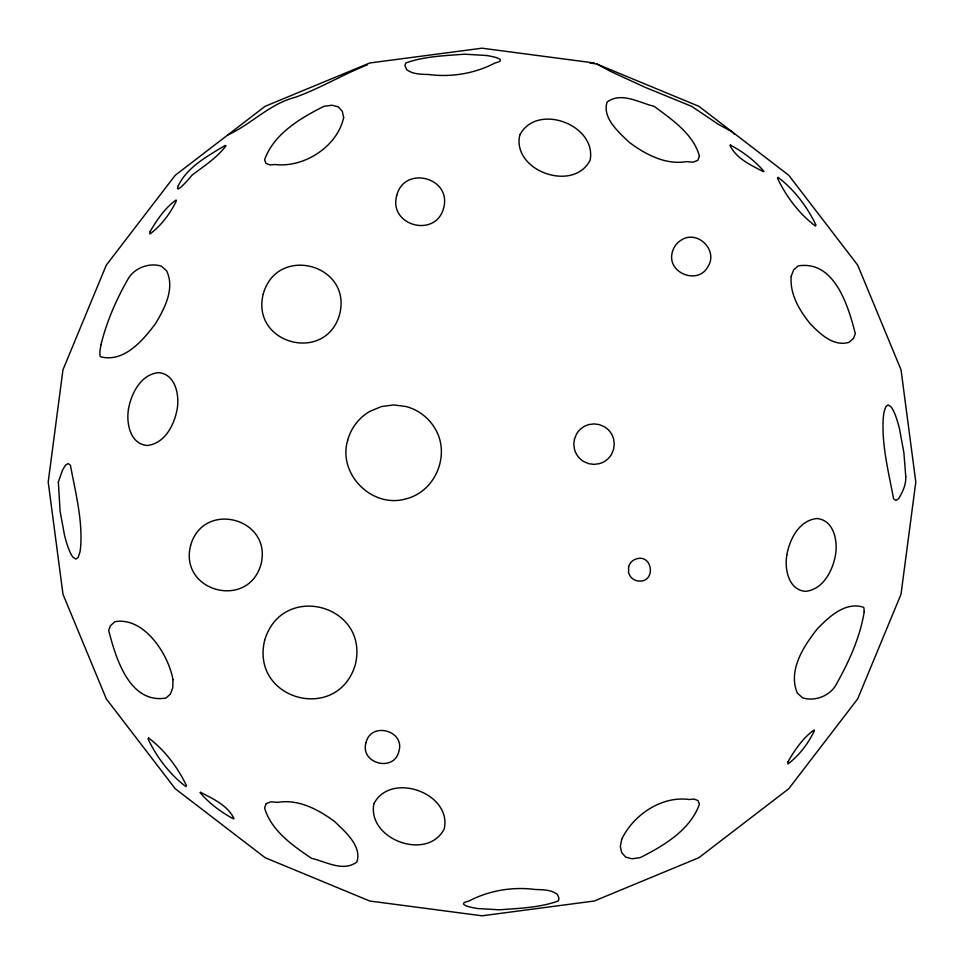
<?xml version="1.0" encoding="UTF-8"?>
<svg xmlns="http://www.w3.org/2000/svg" width="964" height="964" viewBox="0 0 964 964"><rect width="100%" height="100%" fill="white"/><g stroke="black" fill="none" stroke-linecap="round" stroke-linejoin="round"><path stroke-width="1.45" d="M227.697 135.02C251.399 124.248 269.558 103.763 295.37 97.268C320.144 88.326 343.16 74.373 367.404 64.805M589.872 62.985L596.74 64.01L698.9 106.317L788.745 175.255L857.683 265.1L901.015 369.73L915.8 482L901.015 594.27L857.683 698.9L788.745 788.745L698.9 857.683L594.27 901.015L482 915.8L369.73 901.015L265.1 857.683L175.255 788.745L106.317 698.9L62.985 594.27L48.2 482L62.985 369.73L106.317 265.1L175.255 175.255L265.1 106.317L369.73 62.985L482 48.2L594.27 62.985M486.446 55.478L464.6 54.189C445.019 55.683 424.305 56.298 405.808 62.985L404.928 65.528L406.555 69.492C412.809 74.529 421.232 74.18 428.799 74.517C451.321 77.494 475.059 73.481 495.014 62.985L498.798 61.877A48.537 6.338 1.5 0 0 486.446 55.478M477.554 908.522L499.4 909.811C518.981 908.317 539.695 907.702 558.192 901.015L559.072 898.472L557.445 894.508C551.191 889.471 542.768 889.82 535.201 889.483C512.679 886.506 488.941 890.519 468.986 901.015L465.202 902.123A48.537 6.338 1.5 0 0 477.554 908.522M596.74 64.01L610.634 71.408L644.735 87.158L691.598 106.317L718.216 124.211L732.11 131.803A62.6 7.531 37.5 0 1 734.387 134.213M58.346 482L60.105 511.318L64.516 535.201A50.333 9.736 82.5 0 0 73.216 557.445L75.891 559.072L78.132 557.445L79.795 552.673A46.573 9.013 82.5 0 0 80.41 523.681C78.65 503.895 74.035 484.494 70.408 465.202L68.167 463.576L65.492 465.202L62.576 469.974L58.346 482M905.762 476.553C906.196 484.531 902.666 492.194 898.508 498.798L895.833 500.424L893.592 498.798C889.965 479.506 885.35 460.105 883.59 440.319A46.573 9.013 82.5 0 1 884.205 411.327L885.868 406.555L888.109 404.928L890.784 406.555A50.333 9.736 82.5 0 1 899.484 428.799L903.895 452.682L905.762 476.553M172.966 679.644L172.761 687.838L170.363 694.116L165.916 698.069C129.272 704.045 115.644 657.556 108.679 630.36L110.486 625.636L114.933 621.696C144.214 616.574 168.543 654.496 172.966 679.644M791.239 276.162C789.576 294.032 799.469 310.553 810.35 323.892C820.135 334.026 833.752 346.98 849.067 342.304L853.514 338.364L855.321 333.64C848.356 306.444 834.728 259.955 798.084 265.931L793.637 269.884L791.239 276.162M128.501 409.049C126.091 422.979 130.056 444.079 147.179 445.476C164.892 443.609 174.351 424.811 177.171 409.049C179.581 395.132 175.617 374.032 158.494 372.634C140.78 374.49 131.309 393.3 128.501 409.049M786.829 554.951C784.419 568.868 788.383 589.968 805.506 591.366C823.22 589.51 832.691 570.7 835.499 554.951C837.909 541.021 833.944 519.921 816.821 518.524C799.108 520.391 789.649 539.189 786.829 554.951M672.438 251.857C666.004 272.776 698.213 285.814 708.13 266.317C718.288 250.134 697.406 229.577 681.391 240A42.97 28.546 36.4 0 0 672.438 251.857M190.595 545.528C178.822 591.619 248.097 610.176 260.955 564.374C272.716 518.283 203.44 499.726 190.595 545.528M263.268 293.887C250.483 343.919 325.687 364.079 339.641 314.348C352.414 264.317 277.222 244.169 263.268 293.887M264.642 640.325C250.315 700.226 337.786 723.663 355.33 664.63C369.658 604.729 282.187 581.292 264.642 640.325M347.679 440.319C337.521 474.131 372.345 508.956 406.157 498.798C435.523 491.519 450.766 454.719 435.162 428.799A50.333 48.959 -56.5 0 0 406.157 406.555L393.806 404.928L381.443 406.555L369.923 411.327A46.573 45.308 -56.5 0 0 347.679 440.319M396.722 195.451C388.251 225.817 435.776 238.542 443.633 208.019C452.092 177.641 404.567 164.916 396.722 195.451M366.055 742.581C359.608 763.452 394.035 772.682 398.891 751.378C405.338 730.507 370.899 721.277 366.055 742.581M574.496 438.897L573.809 444.139L574.496 449.381A19.738 19.196 56.5 0 0 583.931 461.66L588.811 463.684L594.041 464.371L599.283 463.684A21.329 20.75 56.5 0 0 611.562 454.261L613.586 449.381L614.273 444.139L613.586 438.897A19.738 19.196 56.5 0 0 604.163 426.618L599.283 424.594L594.041 423.907L588.811 424.594A21.329 20.75 56.5 0 0 576.52 434.017L574.496 438.897M628.6 566.832L628.6 572.7L629.733 575.436A11.942 11.616 -56.5 0 0 636.614 580.714C657.508 584.979 652.965 550.42 633.878 559.951A11.05 10.749 -56.5 0 0 628.6 566.832M100.955 344.714L99.798 352.173L100.063 356.174L100.834 356.861C124.139 362.693 142.985 340.34 155.469 323.675C164.675 308.384 175.038 288.622 166.652 270.872L161.386 266.185C149.625 262.316 134.815 267.787 128.453 278.331C116.403 299.081 106.751 321.386 100.955 344.714M864.202 611.827C859.972 638.06 848.489 662.666 835.547 685.669C829.185 696.213 814.375 701.684 802.614 697.816L797.349 693.128C787.745 670.498 803.53 646.362 817.195 629.01C828.811 616.972 844.982 601.584 863.166 607.139L863.937 607.826L864.202 611.827M373.875 803.771C367.019 839.258 427.257 861.72 444.235 828.968C452.224 793.167 390.709 771.007 373.875 803.771M519.765 135.032C511.776 170.833 573.291 192.993 590.125 160.229C596.981 124.742 536.743 102.28 519.765 135.032M343.654 117.463C337.545 146.552 303.925 168.049 275.005 164.507L269.884 164.94L265.931 163.362L264.582 159.795C273.728 133.912 300.443 118.114 323.892 106.329L332.074 105.233L338.364 106.908L342.304 111.39L343.654 117.463M621.696 839.295L620.346 846.537L621.696 852.61L625.636 857.092L631.926 858.767L640.108 857.671C663.557 845.886 690.272 830.088 699.418 804.205L698.069 800.638L694.116 799.06L688.995 799.493C661.617 795.734 633.276 814.942 621.696 839.295M150.023 231.746L149.962 234.011C161.229 225.552 170.459 213.333 176.484 200.608L176.05 200.03C164.952 207.971 156.843 220.009 150.023 231.746M788.01 761.693L787.95 763.97C799.216 755.511 808.447 743.292 814.46 730.567L814.038 729.989C802.94 737.93 794.83 749.968 788.01 761.693M178.28 185.715L177.448 188.426L178.28 188.98L180.702 187.329A27.968 4.362 -52.5 0 0 191.932 175.255C203.778 166.182 217.02 157.807 226.01 145.745L225.178 145.431C207.863 155.951 187.45 166.748 178.28 185.715M266.185 803.675L264.582 807.916C271.137 830.631 292.863 845.693 311.517 858.309C325.904 861.551 343.015 872.287 356.861 862.021C362.187 846.271 345.148 831.691 334.99 821.87C318.807 809.7 298.515 798.807 277.656 802.373L270.872 801.807L266.185 803.675M699.418 156.084L697.816 160.325L693.128 162.193L686.344 161.627C665.485 165.193 645.193 154.3 629.01 142.13C618.852 132.309 601.813 117.729 607.139 101.979C621.551 91.52 639.277 102.835 654.134 106.317C671.8 119.572 693.236 133.683 699.418 156.084M148.613 737.99L147.998 738.822C156.59 757.005 169.785 774.454 185.871 786.552L186.486 785.72C177.894 767.537 164.711 750.088 148.613 737.99M778.129 177.448L777.514 178.28C786.106 196.463 799.289 213.912 815.387 226.01L816.002 225.178C807.41 206.995 794.216 189.547 778.129 177.448M730.567 145.13L729.989 145.359C736.4 158.807 750.944 165.085 763.392 171.676L763.97 171.447C754.896 160.675 742.931 151.866 730.567 145.13M200.608 792.324L200.03 792.553C209.104 803.325 221.069 812.134 233.433 818.87L234.011 818.641C227.6 805.193 213.056 798.915 200.608 792.324"/></g></svg>
